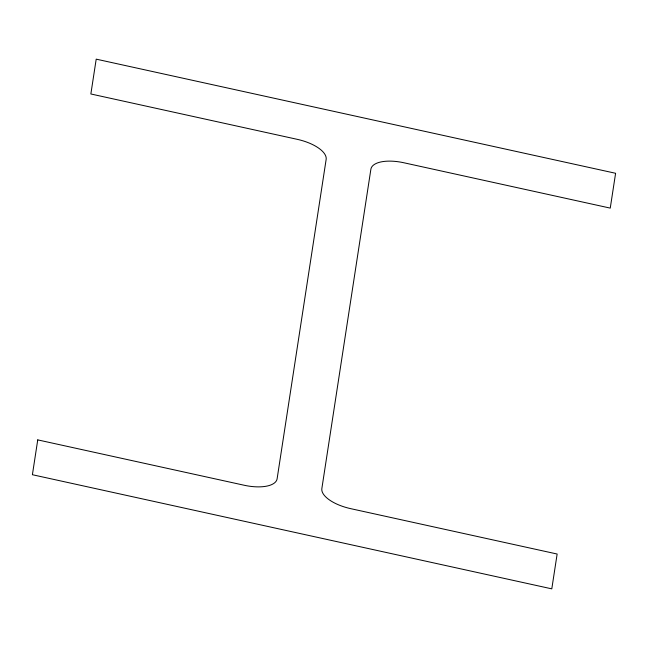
<?xml version="1.0" encoding="UTF-8"?>
<svg xmlns="http://www.w3.org/2000/svg" width="648" height="648" viewBox="0 0 648 648"><rect width="100%" height="100%" fill="white"/><g stroke="black" fill="none" stroke-linecap="round" stroke-linejoin="round"><path stroke-width="0.97" d="M37.746 439.887L32.4 474.717L551.796 588.854L557.142 554.024L350.706 508.656A31.655 13.43 13.2 0 1 321.854 488.56L370.875 169.266A31.655 13.43 13.2 0 1 403.817 162.753L610.254 208.113L615.6 173.283L96.204 59.146L90.858 93.976L297.294 139.344A31.655 13.43 13.2 0 1 326.147 159.44L277.125 478.734A31.655 13.43 13.2 0 1 244.183 485.247L37.746 439.887"/></g></svg>
